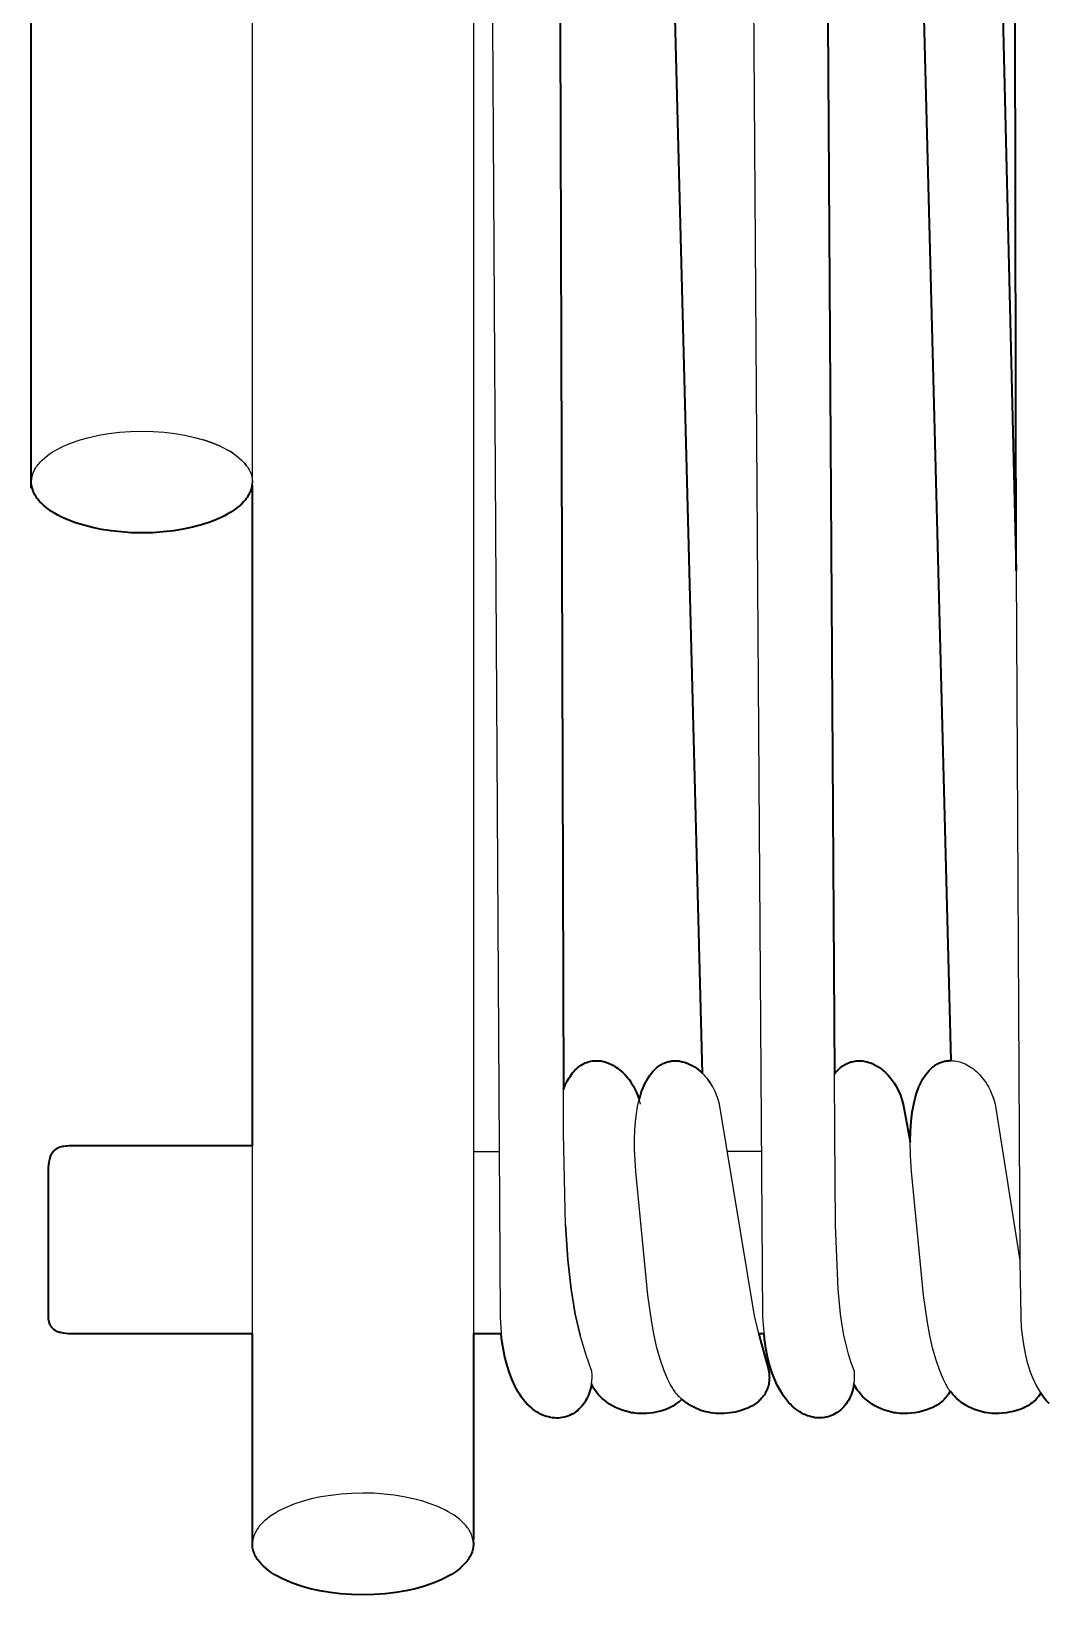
# Model space of a CAD drawing. Header units: millimetres. Extents: x 0 to 1881, y -1115 to 723.
# Drawn here: x 1156.5 to 1230.1, y -1102.2 to -989 of the extents above; entities that cross this region are included whole.
import ezdxf

# ---------------------------------------------------------------- set-up
doc = ezdxf.new("R2010")
doc.units = ezdxf.units.MM
doc.layers.add('Blocks', color=7, linetype='Continuous')
doc.layers.add('Blocks$Inner', color=7, linetype='Continuous', lineweight=25, true_color=0x007f00)
doc.layers.add('Blocks$Outline', color=7, linetype='Continuous', lineweight=35, true_color=0xff3f3f)

# ---------------------------------------------------------------- blocks, each defined once
blk = doc.blocks.new('PK4 Lounge Chair Top')
at = {"layer": 'Blocks$Inner'}
for p, q in [((61.85, 57.18), (71.34, -337.51)), ((32.02, -379.58), (33.89, -379.58)), ((34.04, -392.79), (32.02, -392.79))]:
    blk.add_line(p, q, dxfattribs=at)
for points in [[(0.55, 330.49), (0.71, 330.35), (0.55, 330.49), (0.4, 330.64), (0.26, 330.79), (0.12, 330.94), (0, 331.09), (0, 331.09), (0, -331.09), (0, -331.51), (0.05, -331.51)], [(16.03, -407.88), (16.01, -407.88), (16.01, -331.34), (16.01, -331.09), (16.01, -61.2), (16.01, 286.5)], [(32.02, 286.5), (32.02, -106.49), (32.02, -407.7), (31.99, -407.7)], [(33.16, -257.04), (33.96, -391.57), (34, -392.37), (34.07, -393.13), (34.18, -393.83), (34.3, -394.48), (34.46, -395.08), (34.63, -395.63), (34.83, -396.14), (35.04, -396.6), (35.15, -396.81), (35.27, -397.01), (35.39, -397.2), (35.51, -397.38), (35.64, -397.55), (35.77, -397.71), (35.9, -397.86), (36.04, -397.99), (36.18, -398.12), (36.31, -398.24), (36.45, -398.34), (36.6, -398.44), (36.74, -398.53), (36.88, -398.61), (37.03, -398.68), (37.17, -398.73), (37.32, -398.78), (37.46, -398.82), (37.61, -398.86), (37.75, -398.88), (37.9, -398.89), (38.04, -398.9), (38.18, -398.9), (38.32, -398.88), (38.46, -398.86), (38.6, -398.84), (38.73, -398.8), (38.86, -398.76), (38.99, -398.71), (39.11, -398.65), (39.24, -398.58), (39.35, -398.51), (39.47, -398.42), (39.58, -398.34), (39.69, -398.24), (39.79, -398.14), (39.89, -398.03), (39.98, -397.91), (40.07, -397.79), (40.15, -397.66), (40.22, -397.53), (40.29, -397.39), (40.36, -397.24), (40.42, -397.09), (40.47, -396.93), (40.51, -396.77), (40.55, -396.6), (40.58, -396.42), (40.6, -396.21), (40.62, -395.99), (40.62, -395.77), (40.61, -395.53), (40.16, -394.26), (39.76, -392.9), (39.4, -391.36), (39.11, -389.57), (38.87, -387.44), (38.7, -384.9), (38.55, -378.26), (38.55, -375.1), (37.92, -175.59)], [(36.94, 77.28), (37.78, 44.63), (48.61, -373.93), (48.72, -374.03), (48.82, -374.15), (48.92, -374.26), (49.01, -374.38), (49.2, -374.64)], [(56.16, 31.6), (66.63, -373), (66.76, -373.01), (66.88, -373.02), (67.01, -373.04), (67.14, -373.07), (67.26, -373.1), (67.39, -373.14), (67.52, -373.19), (67.64, -373.24), (67.76, -373.3), (67.88, -373.37), (68, -373.45), (68.12, -373.52), (68.24, -373.61), (68.35, -373.7), (68.46, -373.8), (68.57, -373.9), (68.68, -374.01), (68.78, -374.12), (68.88, -374.24), (68.98, -374.36), (69.07, -374.49), (69.16, -374.62), (69.25, -374.76), (69.33, -374.9), (69.4, -375.04), (69.48, -375.19), (69.54, -375.34), (69.61, -375.5), (69.72, -375.82), (69.77, -375.99), (69.81, -376.16), (71.6, -387.48)], [(71.2, -257.04), (71.34, -337.51), (71.6, -387.48), (71.67, -391.57), (71.71, -392.34), (71.79, -393.05), (71.89, -393.72), (72.01, -394.35), (72.12, -394.77), (72.23, -395.17), (72.36, -395.54), (72.49, -395.9), (72.64, -396.23), (72.79, -396.54), (72.95, -396.83), (73.12, -397.1), (73.32, -397.38), (73.52, -397.63), (73.73, -397.85)], [(52.31, -296.11), (52.97, -391.57), (53.04, -392.43), (53.11, -393.15), (53.21, -393.83), (53.34, -394.45), (53.48, -395.03), (53.65, -395.57), (53.84, -396.06), (54.04, -396.51), (54.26, -396.92), (54.38, -397.11), (54.49, -397.29), (54.61, -397.45), (54.74, -397.61), (54.86, -397.76), (54.99, -397.9), (55.12, -398.03), (55.26, -398.15), (55.39, -398.26), (55.53, -398.36), (55.66, -398.45), (55.8, -398.53), (55.94, -398.61), (56.08, -398.67), (56.22, -398.73), (56.36, -398.77), (56.5, -398.81), (56.64, -398.84), (56.78, -398.87), (56.92, -398.88), (57.05, -398.89), (57.19, -398.89), (57.32, -398.88), (57.46, -398.86), (57.59, -398.83), (57.72, -398.8), (57.85, -398.76), (57.97, -398.71), (58.09, -398.66), (58.21, -398.6), (58.33, -398.53), (58.44, -398.46), (58.55, -398.38), (58.65, -398.29), (58.75, -398.19), (58.85, -398.09), (58.94, -397.98), (59.03, -397.87), (59.11, -397.75), (59.19, -397.63), (59.26, -397.5), (59.32, -397.36), (59.38, -397.22), (59.44, -397.07), (59.49, -396.92), (59.53, -396.76), (59.56, -396.59), (59.59, -396.42), (59.62, -396.21), (59.63, -395.99), (59.64, -395.77), (59.63, -395.53), (59.4, -394.9), (59.2, -394.26), (59.03, -393.6), (58.87, -392.9), (58.74, -392.16), (58.62, -391.36), (58.44, -389.57)], [(58.74, -392.16), (58.62, -391.36), (58.44, -389.57), (58.25, -384.9), (58.2, -378.26), (58.18, -373.96), (56.93, -175.59), (56.16, 31.6)], [(1.37, -329.03), (1.59, -328.89), (1.83, -328.75), (2.08, -328.62), (2.34, -328.49), (2.91, -328.25), (3.53, -328.04), (4.19, -327.86), (4.89, -327.7), (5.62, -327.58), (6.39, -327.49), (7.19, -327.43), (8.01, -327.41), (8.82, -327.43), (9.62, -327.49), (10.39, -327.58), (11.12, -327.7), (11.82, -327.86), (12.48, -328.04), (13.1, -328.25), (13.67, -328.49), (13.93, -328.62), (14.18, -328.75), (14.42, -328.89), (14.64, -329.03), (14.42, -328.89), (14.18, -328.75)], [(13.67, -328.49), (13.1, -328.25), (12.48, -328.04)], [(0.42, -329.91), (0.49, -329.83), (0.56, -329.74), (0.63, -329.66), (0.79, -329.5), (0.97, -329.34), (1.16, -329.18), (1.37, -329.03), (1.59, -328.89), (1.83, -328.75)], [(14.64, -329.03), (14.85, -329.18), (15.04, -329.34), (15.22, -329.5), (15.38, -329.66), (15.46, -329.74), (15.52, -329.83), (15.59, -329.91), (15.52, -329.83), (15.46, -329.74), (15.38, -329.66)], [(0.25, -330.17), (0.21, -330.26), (0.16, -330.35), (0.12, -330.44), (0.09, -330.53), (0.06, -330.62), (0.04, -330.72), (0.02, -330.81), (0.01, -330.9), (0, -331), (0, -331.09), (0, -331.14), (0, -331.2), (0.01, -331.25), (0.01, -331.3), (0.03, -331.4), (0.05, -331.51), (0.08, -331.59), (0.1, -331.68), (0.14, -331.76), (0.17, -331.85), (0.21, -331.93), (0.26, -332.01), (0.3, -332.09), (0.36, -332.17), (0.41, -332.25), (0.47, -332.33), (0.6, -332.49), (0.75, -332.64), (0.91, -332.79), (1.08, -332.94), (1.27, -333.08), (1.47, -333.22), (1.68, -333.35), (1.91, -333.48), (2.14, -333.6), (2.65, -333.83), (3.21, -334.04), (3.8, -334.22), (4.43, -334.39), (5.09, -334.52), (5.78, -334.63), (6.5, -334.71), (7.24, -334.76), (8.01, -334.77), (8.79, -334.76), (9.55, -334.7), (10.29, -334.62), (11, -334.51), (11.68, -334.36), (12.32, -334.19), (12.92, -334), (13.48, -333.78), (13.74, -333.66), (13.99, -333.53), (14.23, -333.4), (14.45, -333.27), (14.67, -333.13), (14.86, -332.99), (15.05, -332.84), (15.22, -332.69), (15.37, -332.53), (15.51, -332.37), (15.57, -332.29), (15.63, -332.2), (15.68, -332.12), (15.73, -332.04), (15.78, -331.95), (15.82, -331.87), (15.86, -331.78), (15.89, -331.69), (15.92, -331.61), (15.95, -331.52), (15.97, -331.43), (15.98, -331.34), (16, -331.22), (16.01, -331.15)], [(0.16, -330.35), (0.21, -330.26), (0.25, -330.17), (0.3, -330.08), (0.36, -330), (0.42, -329.91), (0.49, -329.83), (0.56, -329.74), (0.63, -329.66)], [(15.59, -329.91), (15.65, -330), (15.71, -330.08), (15.76, -330.17), (15.81, -330.26), (15.85, -330.35), (15.89, -330.44), (15.92, -330.53), (15.95, -330.62), (15.97, -330.72), (15.99, -330.81), (16, -330.9), (16.01, -331), (16.01, -331.09), (16.01, -331.12), (16.01, -331.15), (16, -331.22), (15.98, -331.34), (16.01, -331.34)], [(0.01, -331.3), (0, -331.2), (0, -331.14)], [(0.01, -330.9), (0.02, -330.81), (0.04, -330.72)], [(41.36, -373.05), (41.26, -373.03), (41.15, -373.02), (41.05, -373.01), (40.95, -373.01), (40.84, -373.01), (40.74, -373.02), (40.64, -373.03), (40.54, -373.05), (40.43, -373.07), (40.33, -373.1), (40.23, -373.14), (40.13, -373.17), (40.04, -373.22), (39.94, -373.27), (39.84, -373.33), (39.75, -373.39), (39.66, -373.46), (39.56, -373.53), (39.47, -373.62), (39.38, -373.7), (39.3, -373.8), (39.21, -373.9), (39.13, -374), (39.05, -374.12), (38.97, -374.24), (38.89, -374.36), (38.82, -374.5)], [(41.15, -373.02), (41.26, -373.03), (41.36, -373.05), (41.46, -373.07), (41.56, -373.1), (41.67, -373.13), (41.56, -373.1), (41.46, -373.07)], [(41.67, -373.13), (41.77, -373.17), (41.87, -373.21), (41.97, -373.25), (42.07, -373.3), (42.17, -373.36), (42.26, -373.42), (42.46, -373.54), (42.64, -373.69), (42.82, -373.84), (42.99, -374.01)], [(43.6, -374.83), (43.46, -374.61), (43.32, -374.4), (43.16, -374.2), (42.99, -374.01), (42.82, -373.84), (42.64, -373.69)], [(44.53, -374.51), (44.65, -374.3), (44.77, -374.11), (44.9, -373.94), (45.04, -373.78), (45.11, -373.7), (45.18, -373.63), (45.25, -373.57), (45.32, -373.51), (45.39, -373.45), (45.47, -373.39), (45.54, -373.34), (45.62, -373.3), (45.7, -373.25), (45.77, -373.22)], [(45.62, -373.3), (45.7, -373.25), (45.77, -373.22), (45.85, -373.18), (45.93, -373.15), (46.01, -373.12), (46.09, -373.1), (46.17, -373.07), (46.25, -373.06), (46.33, -373.04)], [(46.17, -373.07), (46.25, -373.06), (46.33, -373.04), (46.41, -373.03), (46.49, -373.02), (46.58, -373.02), (46.66, -373.02), (46.74, -373.02), (46.82, -373.02), (46.9, -373.03), (46.99, -373.04), (47.07, -373.06), (47.15, -373.08), (47.23, -373.1), (47.39, -373.15), (47.55, -373.21), (47.71, -373.28), (47.87, -373.36), (48.03, -373.45), (48.18, -373.56), (48.33, -373.67), (48.47, -373.79), (48.61, -373.93), (48.72, -374.03), (48.82, -374.15)], [(46.82, -373.02), (46.9, -373.03), (46.99, -373.04), (47.07, -373.06), (47.15, -373.08)], [(58.18, -373.96), (58.26, -373.87), (58.34, -373.78), (58.42, -373.7), (58.5, -373.62), (58.58, -373.55), (58.66, -373.48), (58.75, -373.41)], [(58.58, -373.55), (58.66, -373.48), (58.75, -373.41), (58.83, -373.36), (58.92, -373.3), (59.01, -373.25), (59.1, -373.21), (59.19, -373.17), (59.28, -373.13), (59.37, -373.1), (59.46, -373.08), (59.55, -373.06), (59.65, -373.04), (59.74, -373.03), (59.83, -373.02), (59.93, -373.02), (60.02, -373.02), (60.11, -373.02), (60.21, -373.03), (60.3, -373.04)], [(62.83, -375.21), (62.93, -375.44), (63.01, -375.67), (62.93, -375.44), (62.83, -375.21), (62.72, -374.99), (62.6, -374.78), (62.48, -374.58), (62.34, -374.39), (62.2, -374.21), (62.05, -374.04), (61.9, -373.89), (61.74, -373.74), (61.57, -373.6), (61.4, -373.48), (61.22, -373.37), (61.04, -373.28), (60.95, -373.24), (60.86, -373.2), (60.77, -373.16), (60.68, -373.13), (60.58, -373.1), (60.49, -373.08), (60.4, -373.06), (60.3, -373.04), (60.21, -373.03), (60.11, -373.02)], [(60.58, -373.1), (60.49, -373.08), (60.4, -373.06)], [(65.29, -393.8), (65.09, -392.92), (64.91, -391.98), (64.62, -389.99), (63.75, -381.03), (63.68, -379.91), (63.66, -378.89), (63.68, -378.11), (63.73, -377.4), (63.81, -376.75), (63.92, -376.15), (64.05, -375.62), (64.12, -375.37), (64.21, -375.13), (64.29, -374.91), (64.38, -374.7), (64.48, -374.51), (64.58, -374.33), (64.69, -374.16), (64.8, -374), (64.91, -373.86), (65.03, -373.72), (65.15, -373.6), (65.27, -373.49), (65.34, -373.44), (65.4, -373.4), (65.46, -373.35), (65.53, -373.31), (65.59, -373.27), (65.66, -373.23), (65.73, -373.2), (65.79, -373.17), (65.86, -373.14), (65.93, -373.12), (66, -373.09), (66.07, -373.07), (66.14, -373.05), (66.21, -373.04), (66.28, -373.03), (66.35, -373.02), (66.42, -373.01), (66.49, -373), (66.63, -373), (66.49, -373), (66.35, -373.02)], [(65.27, -373.49), (65.4, -373.4), (65.53, -373.31), (65.59, -373.27), (65.66, -373.23)], [(68.35, -373.7), (68.46, -373.8), (68.57, -373.9), (68.68, -374.01), (68.78, -374.12), (68.88, -374.24)], [(38.97, -374.24), (38.89, -374.36), (38.82, -374.5), (38.68, -374.78), (38.55, -375.1)], [(44.14, -376.16), (44.13, -376.12), (44.11, -376.08), (44.09, -375.99), (44.03, -375.83), (43.94, -375.56), (43.84, -375.31), (43.73, -375.07), (43.6, -374.83), (43.46, -374.61), (43.32, -374.4)], [(44.77, -374.11), (44.65, -374.3), (44.53, -374.51), (44.41, -374.74), (44.31, -374.98), (44.21, -375.25), (44.12, -375.53)], [(46.51, -396.85), (46.58, -396.94), (46.65, -397.04), (46.74, -397.14), (46.82, -397.24), (46.92, -397.33), (47.13, -397.53), (47.36, -397.72), (47.48, -397.81), (47.61, -397.89), (47.75, -397.98), (47.89, -398.06), (48.04, -398.14), (48.19, -398.21), (48.35, -398.28), (48.51, -398.34), (48.68, -398.39), (48.86, -398.44), (49.04, -398.48), (49.22, -398.52), (49.41, -398.54), (49.6, -398.56), (49.8, -398.57), (49.99, -398.57), (50.19, -398.56), (50.39, -398.55), (50.59, -398.53), (50.79, -398.5), (50.98, -398.47), (51.17, -398.42), (51.36, -398.37), (51.55, -398.31), (51.73, -398.24), (51.91, -398.17), (52.08, -398.09), (52.24, -398), (52.4, -397.9), (52.55, -397.79), (52.69, -397.67), (52.75, -397.61), (52.82, -397.55), (52.88, -397.49), (52.94, -397.42), (52.99, -397.35), (53.05, -397.28), (53.1, -397.21), (53.15, -397.13), (53.19, -397.05), (53.23, -396.97), (53.27, -396.89), (53.31, -396.81), (53.34, -396.72), (53.37, -396.64), (53.39, -396.55), (53.42, -396.45), (53.43, -396.36), (53.45, -396.26), (53.46, -396.17), (53.46, -396.06), (53.47, -395.96), (53.46, -395.86), (53.46, -395.75), (53.45, -395.64), (53.43, -395.53), (53.41, -395.42), (53.36, -395.18), (53.29, -394.94), (52.81, -393.29), (52.38, -391.49), (49.84, -376.16), (49.8, -375.99), (49.75, -375.83), (49.7, -375.67), (49.64, -375.51), (49.58, -375.35), (49.51, -375.2), (49.44, -375.06), (49.36, -374.91), (49.28, -374.77), (49.2, -374.64), (49.11, -374.51), (49.01, -374.38)], [(62.2, -374.21), (62.34, -374.39), (62.48, -374.58), (62.6, -374.78)], [(68.98, -374.36), (69.07, -374.49), (69.16, -374.62)], [(45.82, -395.41), (45.55, -394.63), (45.32, -393.8), (45.12, -392.92), (44.94, -391.98), (44.65, -389.99), (43.78, -381.03), (43.69, -379.44), (43.69, -378.72), (43.71, -378.04), (43.76, -377.42), (43.83, -376.85), (43.92, -376.32), (44.03, -375.83), (44.12, -375.53), (44.21, -375.25), (44.31, -374.98)], [(63.01, -375.67), (63.09, -375.91), (63.15, -376.16), (63.66, -378.89)], [(69.61, -375.5), (69.67, -375.66), (69.72, -375.82)], [(16.01, -392.79), (3.38, -392.79), (2.67, -392.79), (2.49, -392.77), (2.32, -392.75), (2.23, -392.73), (2.14, -392.71), (2.06, -392.69), (1.98, -392.67), (1.9, -392.64), (1.82, -392.6), (1.75, -392.56), (1.72, -392.54), (1.68, -392.52), (1.65, -392.49), (1.62, -392.47), (1.59, -392.44), (1.56, -392.41), (1.53, -392.38), (1.5, -392.35), (1.47, -392.32), (1.45, -392.28), (1.42, -392.25), (1.4, -392.21), (1.38, -392.17), (1.36, -392.13), (1.34, -392.09), (1.32, -392.04), (1.31, -391.99), (1.29, -391.95), (1.28, -391.9), (1.27, -391.84), (1.25, -391.73), (1.24, -391.61), (1.24, -391.49), (1.24, -381.13), (1.24, -380.8), (1.27, -380.51), (1.29, -380.38), (1.31, -380.25), (1.34, -380.14), (1.37, -380.03), (1.4, -379.94), (1.44, -379.84), (1.46, -379.8), (1.48, -379.76), (1.5, -379.72), (1.53, -379.68), (1.55, -379.65), (1.58, -379.61), (1.6, -379.58), (1.63, -379.55), (1.66, -379.52), (1.69, -379.49), (1.72, -379.47), (1.75, -379.44), (1.78, -379.42), (1.81, -379.39), (1.84, -379.37), (1.88, -379.35), (1.91, -379.33), (1.95, -379.32), (2.02, -379.28), (2.1, -379.26), (2.18, -379.23), (2.27, -379.21), (2.36, -379.2), (2.54, -379.17), (2.74, -379.16), (3.18, -379.15), (16.01, -379.15)], [(52.89, -379.58), (50.41, -379.58)], [(46.28, -396.44), (46.12, -396.11), (45.96, -395.77), (45.82, -395.41), (45.55, -394.63), (45.32, -393.8), (45.12, -392.92), (44.94, -391.98), (44.65, -389.99), (43.78, -381.03)], [(73.12, -397.1), (73.06, -397.2), (72.99, -397.3), (72.92, -397.39), (72.84, -397.48), (72.76, -397.57), (72.67, -397.65), (72.58, -397.73), (72.49, -397.8), (72.39, -397.87), (72.29, -397.94), (72.18, -398), (72.08, -398.06), (71.96, -398.12), (71.85, -398.17), (71.62, -398.27), (71.37, -398.35), (71.12, -398.42), (70.87, -398.48), (70.61, -398.52), (70.35, -398.55), (70.09, -398.57), (69.83, -398.57), (69.57, -398.56), (69.3, -398.53), (69.04, -398.49), (68.8, -398.43), (68.56, -398.36), (68.33, -398.28), (68.11, -398.19), (67.9, -398.09), (67.71, -397.98), (67.52, -397.86), (67.35, -397.74), (67.18, -397.61), (67.03, -397.48), (66.9, -397.34), (66.77, -397.21), (66.66, -397.08), (66.55, -396.95), (66.48, -396.85), (66.45, -396.8), (66.42, -396.76), (66.25, -396.44), (66.08, -396.11), (65.93, -395.77), (65.78, -395.41), (65.52, -394.63), (65.29, -393.8), (65.09, -392.92), (64.91, -391.98), (64.62, -389.99), (63.75, -381.03)], [(38.7, -384.9), (38.87, -387.44), (39.11, -389.57), (39.4, -391.36), (39.76, -392.9)], [(52.69, -392.79), (53.08, -392.79)], [(71.79, -393.05), (71.89, -393.72), (72.01, -394.35)], [(46.65, -397.04), (46.58, -396.94), (46.51, -396.85), (46.46, -396.76), (46.28, -396.44), (46.12, -396.11), (45.96, -395.77)], [(40.58, -396.42), (40.75, -396.76), (40.84, -396.89), (40.94, -397.03), (41.06, -397.18), (41.2, -397.33), (41.35, -397.47), (41.52, -397.61), (41.7, -397.75), (41.89, -397.89), (42.1, -398.01), (42.32, -398.13), (42.55, -398.24), (42.8, -398.33), (43.06, -398.41), (43.33, -398.48), (43.46, -398.51), (43.61, -398.53), (43.75, -398.55), (43.9, -398.56), (44.12, -398.57), (44.34, -398.57), (44.57, -398.56), (44.79, -398.54), (45.02, -398.51), (45.24, -398.47), (45.46, -398.42), (45.67, -398.37), (45.88, -398.3), (46.09, -398.22), (46.28, -398.13), (46.47, -398.03), (46.65, -397.92), (46.74, -397.86), (46.82, -397.8), (46.9, -397.74), (46.98, -397.67), (47.06, -397.6), (47.13, -397.53)], [(59.59, -396.42), (59.77, -396.76), (59.81, -396.82), (59.85, -396.89), (59.96, -397.03), (60.08, -397.18), (60.22, -397.33), (60.37, -397.47), (60.53, -397.61), (60.71, -397.75), (60.91, -397.89), (61.11, -398.01), (61.34, -398.13), (61.57, -398.24), (61.81, -398.33), (62.07, -398.41), (62.34, -398.48), (62.48, -398.51), (62.62, -398.53), (62.77, -398.55), (62.91, -398.56), (63.18, -398.57), (63.46, -398.57), (63.73, -398.55), (64, -398.52), (64.28, -398.47), (64.54, -398.41), (64.8, -398.33), (65.05, -398.24), (65.3, -398.13), (65.41, -398.07), (65.53, -398.01), (65.64, -397.94), (65.74, -397.87), (65.84, -397.8), (65.94, -397.72), (66.04, -397.64), (66.13, -397.55), (66.21, -397.46), (66.29, -397.37), (66.37, -397.27), (66.43, -397.17), (66.5, -397.06), (66.55, -396.95)]]:
    blk.add_lwpolyline(points, dxfattribs=at)
blk.add_lwpolyline([(31.99, -407.7), (31.97, -407.61), (31.94, -407.52), (31.92, -407.44), (31.88, -407.35), (31.85, -407.26), (31.81, -407.18), (31.76, -407.1), (31.71, -407.01), (31.66, -406.93), (31.6, -406.85), (31.54, -406.77), (31.48, -406.69), (31.34, -406.53), (31.18, -406.38), (31.01, -406.23), (30.82, -406.08), (30.62, -405.94), (30.41, -405.81), (30.19, -405.68), (29.95, -405.55), (29.7, -405.43), (29.44, -405.31), (28.88, -405.1), (28.28, -404.9), (27.65, -404.74), (26.98, -404.6), (26.28, -404.49), (25.55, -404.4), (24.79, -404.35), (24.02, -404.34), (23.22, -404.36), (22.44, -404.41), (21.69, -404.5), (20.97, -404.61), (20.28, -404.76), (19.63, -404.94), (19.02, -405.14), (18.46, -405.37), (18.19, -405.49), (17.94, -405.62), (17.71, -405.76), (17.48, -405.9), (17.27, -406.04), (17.08, -406.19), (16.9, -406.34), (16.73, -406.5), (16.58, -406.66), (16.51, -406.74), (16.45, -406.83), (16.39, -406.91), (16.33, -406.99), (16.28, -407.08), (16.24, -407.17), (16.19, -407.25), (16.16, -407.34), (16.12, -407.43), (16.09, -407.52), (16.07, -407.61), (16.05, -407.7), (16.04, -407.79), (16.03, -407.88), (16.02, -407.95), (16.01, -407.98), (16.01, -408), (16.01, -408.02), (16.01, -408.11), (16.02, -408.16), (16.02, -408.21), (16.03, -408.3), (16.05, -408.4), (16.08, -408.49), (16.1, -408.58), (16.14, -408.67), (16.17, -408.76), (16.22, -408.85), (16.26, -408.94), (16.31, -409.03), (16.37, -409.11), (16.43, -409.2), (16.5, -409.28), (16.57, -409.37), (16.64, -409.45), (16.8, -409.61), (16.98, -409.77), (17.17, -409.93), (17.38, -410.08), (17.6, -410.22), (17.84, -410.36), (18.09, -410.49), (18.36, -410.62), (18.92, -410.86), (19.54, -411.07), (20.2, -411.26), (20.9, -411.41), (21.64, -411.53), (22.4, -411.63), (23.2, -411.68), (24.02, -411.7), (24.83, -411.68), (25.63, -411.63), (26.4, -411.53), (27.13, -411.41), (27.83, -411.26), (28.49, -411.07), (29.11, -410.86), (29.68, -410.62), (29.94, -410.49), (30.19, -410.36), (30.43, -410.22), (30.65, -410.08), (30.86, -409.93), (31.06, -409.77), (31.23, -409.61), (31.39, -409.45), (31.47, -409.37), (31.54, -409.28), (31.6, -409.2), (31.66, -409.11), (31.72, -409.03), (31.77, -408.94), (31.82, -408.85), (31.86, -408.76), (31.9, -408.67), (31.93, -408.58), (31.96, -408.49), (31.98, -408.4), (32, -408.3), (32.01, -408.21), (32.02, -408.11), (32.02, -408.02), (32.02, -408), (32.02, -407.98), (32.02, -407.94), (32.01, -407.86), (32, -407.78)], close=True, dxfattribs=at)
at = {"layer": 'Blocks$Outline'}
for points in [[(73.73, -397.85), (73.52, -397.63), (73.32, -397.38), (73.12, -397.1), (73.06, -397.2), (72.99, -397.3), (72.92, -397.39), (72.84, -397.48), (72.76, -397.57), (72.67, -397.65), (72.58, -397.73), (72.49, -397.8), (72.39, -397.87), (72.29, -397.94), (72.18, -398), (72.08, -398.06), (71.96, -398.12), (71.85, -398.17), (71.62, -398.27), (71.37, -398.35), (71.12, -398.42), (70.87, -398.48), (70.61, -398.52), (70.35, -398.55), (70.09, -398.57), (69.83, -398.57), (69.57, -398.56), (69.3, -398.53), (69.04, -398.49), (68.8, -398.43), (68.56, -398.36), (68.33, -398.28), (68.11, -398.19), (67.9, -398.09), (67.71, -397.98), (67.52, -397.86), (67.35, -397.74), (67.18, -397.61), (67.03, -397.48), (66.9, -397.34), (66.77, -397.21), (66.66, -397.08), (66.55, -396.95), (66.5, -397.06), (66.43, -397.17), (66.37, -397.27), (66.29, -397.37), (66.21, -397.46), (66.13, -397.55), (66.04, -397.64), (65.94, -397.72), (65.84, -397.8), (65.74, -397.87), (65.64, -397.94), (65.53, -398.01), (65.41, -398.07), (65.3, -398.13), (65.05, -398.24), (64.8, -398.33), (64.54, -398.41), (64.28, -398.47), (64, -398.52), (63.73, -398.55), (63.46, -398.57), (63.18, -398.57), (62.91, -398.56), (62.77, -398.55), (62.62, -398.53), (62.48, -398.51), (62.34, -398.48), (62.07, -398.41), (61.81, -398.33), (61.57, -398.24), (61.34, -398.13), (61.11, -398.01), (60.91, -397.89), (60.71, -397.75), (60.53, -397.61), (60.37, -397.47), (60.22, -397.33), (60.08, -397.18), (59.96, -397.03), (59.85, -396.89), (59.81, -396.82), (59.77, -396.76), (59.59, -396.42), (59.56, -396.59), (59.53, -396.76), (59.49, -396.92), (59.44, -397.07), (59.38, -397.22), (59.32, -397.36), (59.26, -397.5), (59.19, -397.63), (59.11, -397.75), (59.03, -397.87), (58.94, -397.98), (58.85, -398.09), (58.75, -398.19), (58.65, -398.29), (58.55, -398.38), (58.44, -398.46), (58.33, -398.53), (58.21, -398.6), (58.09, -398.66), (57.97, -398.71), (57.85, -398.76), (57.72, -398.8), (57.59, -398.83), (57.46, -398.86), (57.32, -398.88), (57.19, -398.89), (57.05, -398.89), (56.92, -398.88), (56.78, -398.87), (56.64, -398.84), (56.5, -398.81), (56.36, -398.77), (56.22, -398.73), (56.08, -398.67), (55.94, -398.61), (55.8, -398.53), (55.66, -398.45), (55.53, -398.36), (55.39, -398.26), (55.26, -398.15), (55.12, -398.03), (54.99, -397.9), (54.86, -397.76), (54.74, -397.61), (54.61, -397.45), (54.49, -397.29), (54.38, -397.11), (54.26, -396.92), (54.04, -396.51), (53.84, -396.06), (53.65, -395.57), (53.48, -395.03), (53.34, -394.45), (53.21, -393.83), (53.11, -393.15), (53.08, -392.79), (52.69, -392.79), (52.81, -393.29), (53.29, -394.94), (53.36, -395.18), (53.41, -395.42), (53.43, -395.53), (53.45, -395.64), (53.46, -395.75), (53.46, -395.86), (53.47, -395.96), (53.46, -396.06), (53.46, -396.17), (53.45, -396.26), (53.43, -396.36), (53.42, -396.45), (53.39, -396.55), (53.37, -396.64), (53.34, -396.72), (53.31, -396.81), (53.27, -396.89), (53.23, -396.97), (53.19, -397.05), (53.15, -397.13), (53.1, -397.21), (53.05, -397.28), (52.99, -397.35), (52.94, -397.42), (52.88, -397.49), (52.82, -397.55), (52.75, -397.61), (52.69, -397.67), (52.55, -397.79), (52.4, -397.9), (52.24, -398), (52.08, -398.09), (51.91, -398.17), (51.73, -398.24), (51.55, -398.31), (51.36, -398.37), (51.17, -398.42), (50.98, -398.47), (50.79, -398.5), (50.59, -398.53), (50.39, -398.55), (50.19, -398.56), (49.99, -398.57), (49.8, -398.57), (49.6, -398.56), (49.41, -398.54), (49.22, -398.52), (49.04, -398.48), (48.86, -398.44), (48.68, -398.39), (48.51, -398.34), (48.35, -398.28), (48.19, -398.21), (48.04, -398.14), (47.89, -398.06), (47.75, -397.98), (47.61, -397.89), (47.48, -397.81), (47.36, -397.72), (47.13, -397.53), (47.06, -397.6), (46.98, -397.67), (46.9, -397.74), (46.82, -397.8), (46.74, -397.86), (46.65, -397.92), (46.47, -398.03), (46.28, -398.13), (46.09, -398.22), (45.88, -398.3), (45.67, -398.37), (45.46, -398.42), (45.24, -398.47), (45.02, -398.51), (44.79, -398.54), (44.57, -398.56), (44.34, -398.57), (44.12, -398.57), (43.9, -398.56), (43.75, -398.55), (43.61, -398.53), (43.46, -398.51), (43.33, -398.48), (43.06, -398.41), (42.8, -398.33), (42.55, -398.24), (42.32, -398.13), (42.1, -398.01), (41.89, -397.89), (41.7, -397.75), (41.52, -397.61), (41.35, -397.47), (41.2, -397.33), (41.06, -397.18), (40.94, -397.03), (40.84, -396.89), (40.75, -396.76), (40.58, -396.42), (40.55, -396.6), (40.51, -396.77), (40.47, -396.93), (40.42, -397.09), (40.36, -397.24), (40.29, -397.39), (40.22, -397.53), (40.15, -397.66), (40.07, -397.79), (39.98, -397.91), (39.89, -398.03), (39.79, -398.14), (39.69, -398.24), (39.58, -398.34), (39.47, -398.42), (39.35, -398.51), (39.24, -398.58), (39.11, -398.65), (38.99, -398.71), (38.86, -398.76), (38.73, -398.8), (38.6, -398.84), (38.46, -398.86), (38.32, -398.88), (38.18, -398.9), (38.04, -398.9), (37.9, -398.89), (37.75, -398.88), (37.61, -398.86), (37.46, -398.82), (37.32, -398.78), (37.17, -398.73), (37.03, -398.68), (36.88, -398.61), (36.74, -398.53), (36.6, -398.44), (36.45, -398.34), (36.31, -398.24), (36.18, -398.12), (36.04, -397.99), (35.9, -397.86), (35.77, -397.71), (35.64, -397.55), (35.51, -397.38), (35.39, -397.2), (35.27, -397.01), (35.15, -396.81), (35.04, -396.6), (34.83, -396.14), (34.63, -395.63), (34.46, -395.08), (34.3, -394.48), (34.18, -393.83), (34.07, -393.13), (34.04, -392.79), (32.02, -392.79), (32.02, -407.7), (31.99, -407.7), (32, -407.78), (32.01, -407.86), (32.02, -407.94), (32.02, -407.98), (32.02, -408), (32.02, -408.02), (32.02, -408.11), (32.01, -408.21), (32, -408.3), (31.98, -408.4), (31.96, -408.49), (31.93, -408.58), (31.9, -408.67), (31.86, -408.76), (31.82, -408.85), (31.77, -408.94), (31.72, -409.03), (31.66, -409.11), (31.6, -409.2), (31.54, -409.28), (31.47, -409.37), (31.39, -409.45), (31.23, -409.61), (31.06, -409.77), (30.86, -409.93), (30.65, -410.08), (30.43, -410.22), (30.19, -410.36), (29.94, -410.49), (29.68, -410.62), (29.11, -410.86), (28.49, -411.07), (27.83, -411.26), (27.13, -411.41), (26.4, -411.53), (25.63, -411.63), (24.83, -411.68), (24.02, -411.7), (23.2, -411.68), (22.4, -411.63), (21.64, -411.53), (20.9, -411.41), (20.2, -411.26), (19.54, -411.07), (18.92, -410.86), (18.36, -410.62), (18.09, -410.49), (17.84, -410.36), (17.6, -410.22), (17.38, -410.08), (17.17, -409.93), (16.98, -409.77), (16.8, -409.61), (16.64, -409.45), (16.57, -409.37), (16.5, -409.28), (16.43, -409.2), (16.37, -409.11), (16.31, -409.03), (16.26, -408.94), (16.22, -408.85), (16.17, -408.76), (16.14, -408.67), (16.1, -408.58), (16.08, -408.49), (16.05, -408.4), (16.03, -408.3), (16.02, -408.21), (16.02, -408.16), (16.01, -408.11), (16.01, -408.02), (16.01, -408), (16.01, -407.98), (16.02, -407.95), (16.03, -407.88), (16.01, -407.88), (16.01, -392.79), (3.38, -392.79), (2.67, -392.79), (2.49, -392.77), (2.32, -392.75), (2.23, -392.73), (2.14, -392.71), (2.06, -392.69), (1.98, -392.67), (1.9, -392.64), (1.82, -392.6), (1.75, -392.56), (1.72, -392.54), (1.68, -392.52), (1.65, -392.49), (1.62, -392.47), (1.59, -392.44), (1.56, -392.41), (1.53, -392.38), (1.5, -392.35), (1.47, -392.32), (1.45, -392.28), (1.42, -392.25), (1.4, -392.21), (1.38, -392.17), (1.36, -392.13), (1.34, -392.09), (1.32, -392.04), (1.31, -391.99), (1.29, -391.95), (1.28, -391.9), (1.27, -391.84), (1.25, -391.73), (1.24, -391.61), (1.24, -391.49), (1.24, -381.13), (1.24, -380.8), (1.27, -380.51), (1.29, -380.38), (1.31, -380.25), (1.34, -380.14), (1.37, -380.03), (1.4, -379.94), (1.44, -379.84), (1.46, -379.8), (1.48, -379.76), (1.5, -379.72), (1.53, -379.68), (1.55, -379.65), (1.58, -379.61), (1.6, -379.58), (1.63, -379.55), (1.66, -379.52), (1.69, -379.49), (1.72, -379.47), (1.75, -379.44), (1.78, -379.42), (1.81, -379.39), (1.84, -379.37), (1.88, -379.35), (1.91, -379.33), (1.95, -379.32), (2.02, -379.28), (2.1, -379.26), (2.18, -379.23), (2.27, -379.21), (2.36, -379.2), (2.54, -379.17), (2.74, -379.16), (3.18, -379.15), (16.01, -379.15), (16.01, -331.34), (15.98, -331.34), (15.97, -331.43), (15.95, -331.52), (15.92, -331.61), (15.89, -331.69), (15.86, -331.78), (15.82, -331.87), (15.78, -331.95), (15.73, -332.04), (15.68, -332.12), (15.63, -332.2), (15.57, -332.29), (15.51, -332.37), (15.37, -332.53), (15.22, -332.69), (15.05, -332.84), (14.86, -332.99), (14.67, -333.13), (14.45, -333.27), (14.23, -333.4), (13.99, -333.53), (13.74, -333.66), (13.48, -333.78), (12.92, -334), (12.32, -334.19), (11.68, -334.36), (11, -334.51), (10.29, -334.62), (9.55, -334.7), (8.79, -334.76), (8.01, -334.77), (7.24, -334.76), (6.5, -334.71), (5.78, -334.63), (5.09, -334.52), (4.43, -334.39), (3.8, -334.22), (3.21, -334.04), (2.65, -333.83), (2.14, -333.6), (1.91, -333.48), (1.68, -333.35), (1.47, -333.22), (1.27, -333.08), (1.08, -332.94), (0.91, -332.79), (0.75, -332.64), (0.6, -332.49), (0.47, -332.33), (0.41, -332.25), (0.36, -332.17), (0.3, -332.09), (0.26, -332.01), (0.21, -331.93), (0.17, -331.85), (0.14, -331.76), (0.1, -331.68), (0.08, -331.59), (0.05, -331.51), (0, -331.51), (0, -331.14), (0, -331.09), (0, 62.72)], [(61.85, 57.18), (71.34, -337.51), (71.2, -257.04), (70.02, -172.26), (68.33, 57.04)], [(37.92, -175.59), (38.55, -375.1), (38.68, -374.78), (38.82, -374.5), (38.89, -374.36), (38.97, -374.24), (39.05, -374.12), (39.13, -374), (39.21, -373.9), (39.3, -373.8), (39.38, -373.7), (39.47, -373.62), (39.56, -373.53), (39.66, -373.46), (39.75, -373.39), (39.84, -373.33), (39.94, -373.27), (40.04, -373.22), (40.13, -373.17), (40.23, -373.14), (40.33, -373.1), (40.43, -373.07), (40.54, -373.05), (40.64, -373.03), (40.74, -373.02), (40.84, -373.01), (40.95, -373.01), (41.05, -373.01), (41.15, -373.02), (41.26, -373.03), (41.36, -373.05), (41.46, -373.07), (41.56, -373.1), (41.67, -373.13), (41.77, -373.17), (41.87, -373.21), (41.97, -373.25), (42.07, -373.3), (42.17, -373.36), (42.26, -373.42), (42.46, -373.54), (42.64, -373.69), (42.64, -373.69), (42.82, -373.84), (42.99, -374.01), (43.16, -374.2), (43.32, -374.4), (43.46, -374.61), (43.6, -374.83), (43.73, -375.07), (43.84, -375.31), (43.94, -375.56), (44.03, -375.83), (44.12, -375.53), (44.12, -375.53), (44.21, -375.25), (44.31, -374.98), (44.41, -374.74), (44.53, -374.51), (44.65, -374.3), (44.77, -374.11), (44.9, -373.94), (45.04, -373.78), (45.11, -373.7), (45.18, -373.63), (45.25, -373.57), (45.32, -373.51), (45.39, -373.45), (45.47, -373.39), (45.54, -373.34), (45.62, -373.3), (45.7, -373.25), (45.77, -373.22), (45.85, -373.18), (45.93, -373.15), (46.01, -373.12), (46.09, -373.1), (46.17, -373.07), (46.25, -373.06), (46.33, -373.04), (46.41, -373.03), (46.49, -373.02), (46.58, -373.02), (46.66, -373.02), (46.74, -373.02), (46.82, -373.02), (46.9, -373.03), (46.99, -373.04), (47.07, -373.06), (47.15, -373.08), (47.23, -373.1), (47.39, -373.15), (47.55, -373.21), (47.71, -373.28), (47.87, -373.36), (48.03, -373.45), (48.18, -373.56), (48.33, -373.67), (48.47, -373.79), (48.61, -373.93), (37.78, 44.63)], [(56.93, -175.59), (58.18, -373.96), (58.26, -373.87), (58.34, -373.78), (58.42, -373.7), (58.5, -373.62), (58.58, -373.55), (58.66, -373.48), (58.75, -373.41), (58.83, -373.36), (58.92, -373.3), (59.01, -373.25), (59.1, -373.21), (59.19, -373.17), (59.28, -373.13), (59.37, -373.1), (59.46, -373.08), (59.55, -373.06), (59.65, -373.04), (59.74, -373.03), (59.83, -373.02), (59.93, -373.02), (60.02, -373.02), (60.11, -373.02), (60.21, -373.03), (60.3, -373.04), (60.4, -373.06), (60.49, -373.08), (60.58, -373.1), (60.58, -373.1), (60.68, -373.13), (60.77, -373.16), (60.86, -373.2), (60.95, -373.24), (61.04, -373.28), (61.22, -373.37), (61.4, -373.48), (61.57, -373.6), (61.74, -373.74), (61.9, -373.89), (62.05, -374.04), (62.2, -374.21), (62.2, -374.21), (62.34, -374.39), (62.48, -374.58), (62.6, -374.78), (62.72, -374.99), (62.83, -375.21), (62.93, -375.44), (63.01, -375.67), (63.09, -375.91), (63.15, -376.16), (63.66, -378.89), (63.68, -378.11), (63.73, -377.4), (63.81, -376.75), (63.92, -376.15), (64.05, -375.62), (64.12, -375.37), (64.21, -375.13), (64.29, -374.91), (64.38, -374.7), (64.48, -374.51), (64.58, -374.33), (64.69, -374.16), (64.8, -374), (64.91, -373.86), (65.03, -373.72), (65.15, -373.6), (65.27, -373.49), (65.34, -373.44), (65.4, -373.4), (65.46, -373.35), (65.53, -373.31), (65.59, -373.27), (65.66, -373.23), (65.73, -373.2), (65.79, -373.17), (65.86, -373.14), (65.93, -373.12), (66, -373.09), (66.07, -373.07), (66.14, -373.05), (66.21, -373.04), (66.28, -373.03), (66.35, -373.02), (66.42, -373.01), (66.49, -373), (66.63, -373), (56.16, 31.6)]]:
    blk.add_lwpolyline(points, dxfattribs=at)

msp = doc.modelspace()

# ---------------------------------------------------------------- block references
at = {"layer": 'Blocks'}
msp.add_blockref('PK4 Lounge Chair Top', (1156.54, -690.54), dxfattribs=at)

doc.saveas('drawing.dxf')
